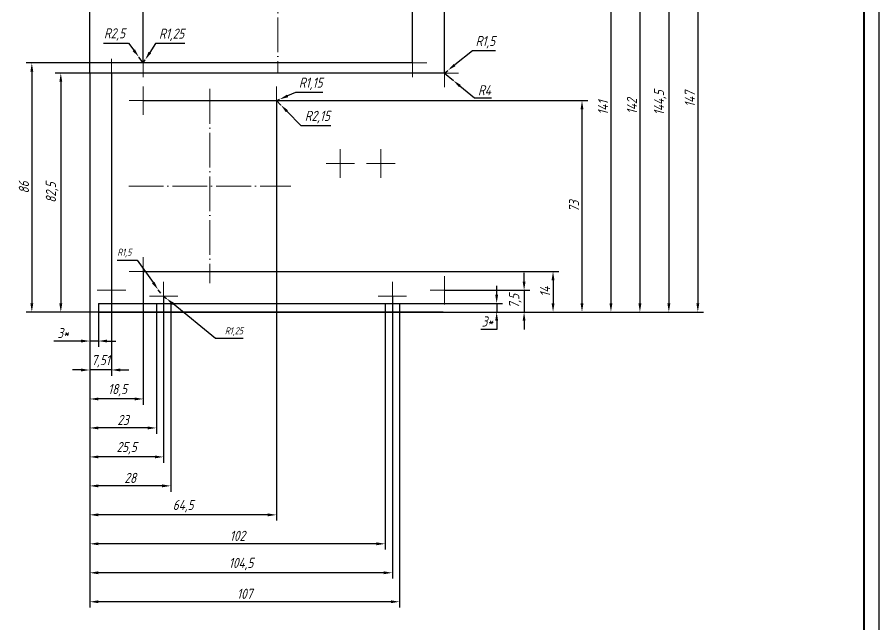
# Paper-space layout 'А1' of a CAD drawing. Header units: millimetres. Extents: x -63 to 840, y -1 to 593.
# Drawn here: x 542.7 to 840.2, y 227 to 436.7 of the extents above; entities that cross this region are included whole.
import ezdxf

# ---------------------------------------------------------------- set-up
doc = ezdxf.new("R2010")
doc.units = ezdxf.units.MM
doc.header["$LTSCALE"] = 0.5
doc.linetypes.add('ACAD_ISO04W100', pattern=[30, 24, -3, 0, -3])
doc.layers.get('0').update_dxf_attribs({"lineweight": 15})
doc.layers.add('KONTUR', color=7, linetype='Continuous')
doc.layers.add('Основная', color=7, linetype='Continuous', lineweight=40)
doc.layers.add('штрих-пунктир', color=7, linetype='ACAD_ISO04W100', lineweight=15)
doc.styles.add('GOST type A0', font='', dxfattribs={"oblique": 15, "height": 3.5})
doc.styles.get('GOST type A0').set_extended_font_data('GOST type A')
doc.dimstyles.new('GOST type A', dxfattribs={"dimtxt": 3.5, "dimasz": 3, "dimexe": 2, "dimexo": 0, "dimgap": 1, "dimtad": 1, "dimtoh": 1, "dimtxsty": 'GOST type A0', "dimcen": 0, "dimazin": 2, "dimtfac": 1, "dimtmove": 0, "dimatfit": 3, "dimfxl": 1, "dimarcsym": 0})

# ---------------------------------------------------------------- blocks, each defined once
blk = doc.blocks.new('*D21')
at = {"color": 0, "lineweight": -2, "transparency": 16777216}
for p, q in [((567.7149852749558, 337.9577420953734), (567.7149852749558, 322.9577420954754)), ((570.7149852749558, 337.9577420953752), (570.7149852749558, 322.9577420954754)), ((564.7149852749558, 324.9577420954754), (555.2671631014468, 324.9577420954754)), ((570.7149852749558, 324.9577420954754), (567.7149852749558, 324.9577420954754)), ((573.7149852749558, 324.9577420954754), (576.7149852749558, 324.9577420954754))]:
    blk.add_line(p, q, dxfattribs=at)
at = {"color": 0, "transparency": 16777216}
for points in [[(564.7149852749558, 325.4577420954754), (564.7149852749558, 324.4577420954754), (567.7149852749558, 324.9577420954754)], [(573.7149852749558, 325.4577420954754), (573.7149852749558, 324.4577420954754), (570.7149852749558, 324.9577420954754)]]:
    blk.add_solid(points, dxfattribs=at)
at = {"color": 0, "transparency": 16777216, "insert": (558.4910741882013, 327.7077420954754), "char_height": 3.5, "attachment_point": 5, "style": 'GOST type A0'}
blk.add_mtext('3*', dxfattribs=at)
blk = doc.blocks.new('*D22')
at = {"color": 0, "lineweight": -2, "transparency": 16777216}
for p, q in [((567.7149852749085, 417.4578019218384), (567.7149852749085, 312.9577420954754)), ((575.2200570306763, 417.4578019218421), (575.2200570306763, 312.9577420954754)), ((564.7149852749085, 314.9577420954754), (561.7149852749085, 314.9577420954754)), ((575.2200570306763, 314.9577420954754), (567.7149852749085, 314.9577420954754)), ((578.2200570306763, 314.9577420954754), (581.2200570306763, 314.9577420954754))]:
    blk.add_line(p, q, dxfattribs=at)
at = {"color": 0, "transparency": 16777216}
for points in [[(564.7149852749085, 315.4577420954754), (564.7149852749085, 314.4577420954754), (567.7149852749085, 314.9577420954754)], [(578.2200570306763, 315.4577420954754), (578.2200570306763, 314.4577420954754), (575.2200570306763, 314.9577420954754)]]:
    blk.add_solid(points, dxfattribs=at)
at = {"color": 0, "transparency": 16777216, "insert": (571.4675211527924, 317.9702420954754), "char_height": 3.5, "attachment_point": 5, "style": 'GOST type A0'}
blk.add_mtext('7,51', dxfattribs=at)
blk = doc.blocks.new('*D23')
at = {"color": 0, "lineweight": -2, "transparency": 16777216}
for p, q in [((567.7149852748739, 475.9577420953734), (567.7149852748739, 516.9577420954481)), ((583.2149852748939, 514.9577420954481), (570.7149852748739, 514.9577420954481)), ((586.2149852748939, 420.9577420953321), (586.2149852748939, 516.9577420954481))]:
    blk.add_line(p, q, dxfattribs=at)
at = {"color": 0, "transparency": 16777216}
for points in [[(570.7149852748739, 515.4577420954481), (570.7149852748739, 514.4577420954481), (567.7149852748739, 514.9577420954481)], [(583.2149852748939, 515.4577420954481), (583.2149852748939, 514.4577420954481), (586.2149852748939, 514.9577420954481)]]:
    blk.add_solid(points, dxfattribs=at)
at = {"color": 0, "transparency": 16777216, "insert": (576.9649852748839, 517.9702420954482), "char_height": 3.5, "attachment_point": 5, "style": 'GOST type A0'}
blk.add_mtext('18,5', dxfattribs=at)
blk = doc.blocks.new('*D24')
at = {"color": 0, "lineweight": -2, "transparency": 16777216}
for p, q in [((567.7149852749558, 337.9577420953734), (567.7149852749558, 292.9577420954754)), ((590.7149852749558, 337.9577420953861), (590.7149852749558, 292.9577420954754)), ((587.7149852749558, 294.9577420954754), (570.7149852749558, 294.9577420954754))]:
    blk.add_line(p, q, dxfattribs=at)
at = {"color": 0, "transparency": 16777216}
for points in [[(570.7149852749558, 295.4577420954754), (570.7149852749558, 294.4577420954754), (567.7149852749558, 294.9577420954754)], [(587.7149852749558, 295.4577420954754), (587.7149852749558, 294.4577420954754), (590.7149852749558, 294.9577420954754)]]:
    blk.add_solid(points, dxfattribs=at)
at = {"color": 0, "transparency": 16777216, "insert": (579.2149852749558, 297.7077420954754), "char_height": 3.5, "attachment_point": 5, "style": 'GOST type A0'}
blk.add_mtext('23', dxfattribs=at)
blk = doc.blocks.new('*D25')
at = {"color": 0, "lineweight": -2, "transparency": 16777216}
for p, q in [((567.714985274954, 340.4577420953734), (567.714985274954, 282.9577420954754)), ((593.214985274954, 340.4577420953879), (593.214985274954, 282.9577420954754)), ((590.214985274954, 284.9577420954754), (570.714985274954, 284.9577420954754))]:
    blk.add_line(p, q, dxfattribs=at)
at = {"color": 0, "transparency": 16777216}
for points in [[(570.714985274954, 285.4577420954754), (570.714985274954, 284.4577420954754), (567.714985274954, 284.9577420954754)], [(590.214985274954, 285.4577420954754), (590.214985274954, 284.4577420954754), (593.214985274954, 284.9577420954754)]]:
    blk.add_solid(points, dxfattribs=at)
at = {"color": 0, "transparency": 16777216, "insert": (580.464985274954, 287.9702420954754), "char_height": 3.5, "attachment_point": 5, "style": 'GOST type A0'}
blk.add_mtext('25,5', dxfattribs=at)
blk = doc.blocks.new('*D26')
at = {"color": 0, "lineweight": -2, "transparency": 16777216}
for p, q in [((567.7149852749558, 337.9577420953897), (567.7149852749558, 272.9577420954754)), ((595.7149852749558, 337.9577420953897), (595.7149852749558, 272.9577420954754)), ((592.7149852749558, 274.9577420954754), (570.7149852749558, 274.9577420954754))]:
    blk.add_line(p, q, dxfattribs=at)
at = {"color": 0, "transparency": 16777216}
for points in [[(570.7149852749558, 275.4577420954754), (570.7149852749558, 274.4577420954754), (567.7149852749558, 274.9577420954754)], [(592.7149852749558, 275.4577420954754), (592.7149852749558, 274.4577420954754), (595.7149852749558, 274.9577420954754)]]:
    blk.add_solid(points, dxfattribs=at)
at = {"color": 0, "transparency": 16777216, "insert": (581.7149852749558, 277.7077420954754), "char_height": 3.5, "attachment_point": 5, "style": 'GOST type A0'}
blk.add_mtext('28', dxfattribs=at)
blk = doc.blocks.new('*D27')
at = {"color": 0, "lineweight": -2, "transparency": 16777216}
for p, q in [((567.7149852748721, 407.9577420954116), (567.7149852748721, 262.9577420954754)), ((632.2149852749358, 407.9577420954116), (632.2149852749358, 262.9577420954754)), ((629.2149852749358, 264.9577420954754), (570.7149852748721, 264.9577420954754))]:
    blk.add_line(p, q, dxfattribs=at)
at = {"color": 0, "transparency": 16777216}
for points in [[(570.7149852748721, 265.4577420954754), (570.7149852748721, 264.4577420954754), (567.7149852748721, 264.9577420954754)], [(629.2149852749358, 265.4577420954754), (629.2149852749358, 264.4577420954754), (632.2149852749358, 264.9577420954754)]]:
    blk.add_solid(points, dxfattribs=at)
at = {"color": 0, "transparency": 16777216, "insert": (599.9649852749039, 267.9702420954754), "char_height": 3.5, "attachment_point": 5, "style": 'GOST type A0'}
blk.add_mtext('64,5', dxfattribs=at)
blk = doc.blocks.new('*D28')
at = {"color": 0, "lineweight": -2, "transparency": 16777216}
for p, q in [((567.7149852749558, 337.9577420954334), (567.7149852749558, 252.9577420954754)), ((669.7149852749558, 337.9577420954334), (669.7149852749558, 252.9577420954754)), ((666.7149852749558, 254.9577420954754), (570.7149852749558, 254.9577420954754))]:
    blk.add_line(p, q, dxfattribs=at)
at = {"color": 0, "transparency": 16777216}
for points in [[(570.7149852749558, 255.4577420954754), (570.7149852749558, 254.4577420954754), (567.7149852749558, 254.9577420954754)], [(666.7149852749558, 255.4577420954754), (666.7149852749558, 254.4577420954754), (669.7149852749558, 254.9577420954754)]]:
    blk.add_solid(points, dxfattribs=at)
at = {"color": 0, "transparency": 16777216, "insert": (618.7149852749558, 257.7077420954754), "char_height": 3.5, "attachment_point": 5, "style": 'GOST type A0'}
blk.add_mtext('102', dxfattribs=at)
blk = doc.blocks.new('*D29')
at = {"color": 0, "lineweight": -2, "transparency": 16777216}
for p, q in [((567.7149852748721, 337.957742095437), (567.7149852748721, 232.9577420954754)), ((674.7149852749558, 337.957742095437), (674.7149852749558, 232.9577420954754)), ((671.7149852749558, 234.9577420954754), (570.7149852748721, 234.9577420954754))]:
    blk.add_line(p, q, dxfattribs=at)
at = {"color": 0, "transparency": 16777216}
for points in [[(570.7149852748721, 235.4577420954754), (570.7149852748721, 234.4577420954754), (567.7149852748721, 234.9577420954754)], [(671.7149852749558, 235.4577420954754), (671.7149852749558, 234.4577420954754), (674.7149852749558, 234.9577420954754)]]:
    blk.add_solid(points, dxfattribs=at)
at = {"color": 0, "transparency": 16777216, "insert": (621.2149852749139, 237.7077420954754), "char_height": 3.5, "attachment_point": 5, "style": 'GOST type A0'}
blk.add_mtext('107', dxfattribs=at)
blk = doc.blocks.new('*D30')
at = {"color": 0, "lineweight": -2, "transparency": 16777216}
for p, q in [((567.7149852748739, 475.9577420953734), (567.7149852748739, 526.9577420954481)), ((679.2149852749285, 420.9577420954388), (679.2149852749285, 526.9577420954481)), ((676.2149852749285, 524.9577420954481), (570.7149852748739, 524.9577420954481))]:
    blk.add_line(p, q, dxfattribs=at)
at = {"color": 0, "transparency": 16777216}
for points in [[(570.7149852748739, 525.4577420954481), (570.7149852748739, 524.4577420954481), (567.7149852748739, 524.9577420954481)], [(676.2149852749285, 525.4577420954481), (676.2149852749285, 524.4577420954481), (679.2149852749285, 524.9577420954481)]]:
    blk.add_solid(points, dxfattribs=at)
at = {"color": 0, "transparency": 16777216, "insert": (623.4649852749012, 527.9702420954482), "char_height": 3.5, "attachment_point": 5, "style": 'GOST type A0'}
blk.add_mtext('111,5', dxfattribs=at)
blk = doc.blocks.new('*D31')
at = {"color": 0, "lineweight": -2, "transparency": 16777216}
for p, q in [((567.7149852749085, 417.4578019218384), (567.7149852749085, 536.9577420954481)), ((690.2200946306752, 417.4578019219112), (690.2200946306752, 536.9577420954481)), ((687.2200946306752, 534.9577420954481), (570.7149852749085, 534.9577420954481))]:
    blk.add_line(p, q, dxfattribs=at)
at = {"color": 0, "transparency": 16777216}
for points in [[(570.7149852749085, 535.4577420954481), (570.7149852749085, 534.4577420954481), (567.7149852749085, 534.9577420954481)], [(687.2200946306752, 535.4577420954481), (687.2200946306752, 534.4577420954481), (690.2200946306752, 534.9577420954481)]]:
    blk.add_solid(points, dxfattribs=at)
at = {"color": 0, "transparency": 16777216, "insert": (628.9675399527919, 537.9702420954482), "char_height": 3.5, "attachment_point": 5, "style": 'GOST type A0'}
blk.add_mtext('122,51', dxfattribs=at)
blk = doc.blocks.new('*D33')
at = {"color": 0, "lineweight": -2, "transparency": 16777216}
for p, q in [((708.2483211685535, 340.9577420953754), (708.2483211685535, 343.9577420953754)), ((570.714985274956, 337.9577420953753), (710.2483211685535, 337.9577420953754)), ((708.2483211685535, 337.9577420953754), (708.2483211685535, 334.9577420953754)), ((570.7149852749596, 334.9577420953753), (710.2483211685535, 334.9577420953754)), ((708.2483211685535, 331.9577420953754), (708.2483211685535, 328.9577420953754)), ((708.2483211685535, 328.9577420953754), (702.8004989950446, 328.9577420953754))]:
    blk.add_line(p, q, dxfattribs=at)
at = {"color": 0, "transparency": 16777216}
for points in [[(707.7483211685535, 340.9577420953754), (708.7483211685535, 340.9577420953754), (708.2483211685535, 337.9577420953754)], [(707.7483211685535, 331.9577420953754), (708.7483211685535, 331.9577420953754), (708.2483211685535, 334.9577420953754)]]:
    blk.add_solid(points, dxfattribs=at)
at = {"color": 0, "transparency": 16777216, "insert": (705.024410081799, 331.7077420953751), "char_height": 3.5, "attachment_point": 5, "style": 'GOST type A0'}
blk.add_mtext('3*', dxfattribs=at)
blk = doc.blocks.new('*D34')
at = {"color": 0, "lineweight": -2, "transparency": 16777216}
for p, q in [((567.7149852748703, 340.4577420954352), (567.7149852748703, 242.9577420954754)), ((672.214985274954, 340.4577420954352), (672.214985274954, 242.9577420954754)), ((669.214985274954, 244.9577420954754), (570.7149852748703, 244.9577420954754))]:
    blk.add_line(p, q, dxfattribs=at)
at = {"color": 0, "transparency": 16777216}
for points in [[(570.7149852748703, 245.4577420954754), (570.7149852748703, 244.4577420954754), (567.7149852748703, 244.9577420954754)], [(669.214985274954, 245.4577420954754), (669.214985274954, 244.4577420954754), (672.214985274954, 244.9577420954754)]]:
    blk.add_solid(points, dxfattribs=at)
at = {"color": 0, "transparency": 16777216, "insert": (619.9649852749121, 247.9702420954754), "char_height": 3.5, "attachment_point": 5, "style": 'GOST type A0'}
blk.add_mtext('104,5', dxfattribs=at)
blk = doc.blocks.new('*D36')
at = {"color": 0, "lineweight": -2, "transparency": 16777216}
for p, q in [((717.7149852749567, 345.4577915219103), (717.7149852749567, 348.4577915219103)), ((690.2200946307191, 342.4577915219103), (719.7149852749567, 342.4577915219103)), ((717.7149852749567, 342.4577915219103), (717.7149852749567, 334.9577420954462)), ((690.2200946307246, 334.9577420954462), (719.7149852749567, 334.9577420954462)), ((717.7149852749567, 331.9577420954462), (717.7149852749567, 328.9577420954462))]:
    blk.add_line(p, q, dxfattribs=at)
at = {"color": 0, "transparency": 16777216}
for points in [[(717.2149852749567, 345.4577915219103), (718.2149852749567, 345.4577915219103), (717.7149852749567, 342.4577915219103)], [(717.2149852749567, 331.9577420954462), (718.2149852749567, 331.9577420954462), (717.7149852749567, 334.9577420954462)]]:
    blk.add_solid(points, dxfattribs=at)
at = {"color": 0, "transparency": 16777216, "insert": (714.7024852749566, 338.707766808678), "char_height": 3.5, "attachment_point": 5, "rotation": 90, "style": 'GOST type A0'}
blk.add_mtext('7,5', dxfattribs=at)
blk = doc.blocks.new('*D37')
at = {"color": 0, "lineweight": -2, "transparency": 16777216}
for p, q in [((586.2149852748942, 348.9577420953968), (729.7149852749567, 348.9577420953968)), ((727.7149852749567, 345.9577420953968), (727.7149852749567, 337.9577420954113)), ((632.214985274936, 334.9577420954113), (729.7149852749567, 334.9577420954113))]:
    blk.add_line(p, q, dxfattribs=at)
at = {"color": 0, "transparency": 16777216}
for points in [[(727.2149852749567, 345.9577420953968), (728.2149852749567, 345.9577420953968), (727.7149852749567, 348.9577420953968)], [(727.2149852749567, 337.9577420954113), (728.2149852749567, 337.9577420954113), (727.7149852749567, 334.9577420954113)]]:
    blk.add_solid(points, dxfattribs=at)
at = {"color": 0, "transparency": 16777216, "insert": (724.9649852749567, 341.9577420954038), "char_height": 3.5, "attachment_point": 5, "rotation": 90, "style": 'GOST type A0'}
blk.add_mtext('14', dxfattribs=at)
blk = doc.blocks.new('*D38')
at = {"color": 0, "lineweight": -2, "transparency": 16777216}
for p, q in [((586.2149852748923, 407.9577420954593), (739.7149852749558, 407.9577420954593)), ((737.7149852749558, 404.9577420954593), (737.7149852749558, 337.9577420954464)), ((632.214985274936, 334.9577420954463), (739.7149852749558, 334.9577420954464))]:
    blk.add_line(p, q, dxfattribs=at)
at = {"color": 0, "transparency": 16777216}
for points in [[(737.2149852749558, 404.9577420954593), (738.2149852749558, 404.9577420954593), (737.7149852749558, 407.9577420954593)], [(737.2149852749558, 337.9577420954464), (738.2149852749558, 337.9577420954464), (737.7149852749558, 334.9577420954464)]]:
    blk.add_solid(points, dxfattribs=at)
at = {"color": 0, "transparency": 16777216, "insert": (734.9649852749558, 371.4577420955105), "char_height": 3.5, "attachment_point": 5, "rotation": 90, "style": 'GOST type A0'}
blk.add_mtext('73', dxfattribs=at)
blk = doc.blocks.new('*D39')
at = {"color": 0, "lineweight": -2, "transparency": 16777216}
for p, q in [((690.2200946306755, 417.4578019219114), (555.7149852748714, 417.4578019219114)), ((557.7149852748714, 414.4578019219114), (557.7149852748714, 337.9577420954463)), ((689.7149852748705, 334.9577420954463), (555.7149852748714, 334.9577420954463))]:
    blk.add_line(p, q, dxfattribs=at)
at = {"color": 0, "transparency": 16777216}
for points in [[(557.2149852748714, 414.4578019219114), (558.2149852748714, 414.4578019219114), (557.7149852748714, 417.4578019219114)], [(557.2149852748714, 337.9577420954463), (558.2149852748714, 337.9577420954463), (557.7149852748714, 334.9577420954463)]]:
    blk.add_solid(points, dxfattribs=at)
at = {"color": 0, "transparency": 16777216, "insert": (554.7024852748714, 376.2077720086785), "char_height": 3.5, "attachment_point": 5, "rotation": 90, "style": 'GOST type A0'}
blk.add_mtext('82,5', dxfattribs=at)
blk = doc.blocks.new('*D40')
at = {"color": 0, "lineweight": -2, "transparency": 16777216}
for p, q in [((679.2149852749287, 420.9577420954391), (545.7149852748714, 420.957742095439)), ((547.7149852748714, 417.957742095439), (547.7149852748714, 337.9577420954389)), ((679.2149852749815, 334.957742095439), (545.7149852748714, 334.9577420954389))]:
    blk.add_line(p, q, dxfattribs=at)
at = {"color": 0, "transparency": 16777216}
for points in [[(547.2149852748714, 417.957742095439), (548.2149852748714, 417.957742095439), (547.7149852748714, 420.957742095439)], [(547.2149852748714, 337.9577420954389), (548.2149852748714, 337.9577420954389), (547.7149852748714, 334.9577420954389)]]:
    blk.add_solid(points, dxfattribs=at)
at = {"color": 0, "transparency": 16777216, "insert": (544.9649852748714, 377.9577420954387), "char_height": 3.5, "attachment_point": 5, "rotation": 90, "style": 'GOST type A0'}
blk.add_mtext('86', dxfattribs=at)
blk = doc.blocks.new('*D41')
at = {"color": 0, "lineweight": -2, "transparency": 16777216}
for p, q in [((679.214985274896, 475.9577420954391), (749.7149852749567, 475.9577420954391)), ((747.7149852749567, 472.9577420954391), (747.7149852749567, 337.957742095439)), ((679.2149852749815, 334.957742095439), (749.7149852749567, 334.957742095439))]:
    blk.add_line(p, q, dxfattribs=at)
at = {"color": 0, "transparency": 16777216}
for points in [[(747.2149852749567, 472.9577420954391), (748.2149852749567, 472.9577420954391), (747.7149852749567, 475.9577420954391)], [(747.2149852749567, 337.957742095439), (748.2149852749567, 337.957742095439), (747.7149852749567, 334.957742095439)]]:
    blk.add_solid(points, dxfattribs=at)
at = {"color": 0, "transparency": 16777216, "insert": (744.9649852749567, 405.4577420954387), "char_height": 3.5, "attachment_point": 5, "rotation": 90, "style": 'GOST type A0'}
blk.add_mtext('141', dxfattribs=at)
blk = doc.blocks.new('*D42')
at = {"color": 0, "lineweight": -2, "transparency": 16777216}
for p, q in [((694.7149852748742, 476.9577420954482), (759.7149852749567, 476.9577420954482)), ((757.7149852749567, 473.9577420954482), (757.7149852749567, 337.9577420954481)), ((694.7149852749596, 334.9577420954481), (759.7149852749567, 334.9577420954481))]:
    blk.add_line(p, q, dxfattribs=at)
at = {"color": 0, "transparency": 16777216}
for points in [[(757.2149852749567, 473.9577420954482), (758.2149852749567, 473.9577420954482), (757.7149852749567, 476.9577420954482)], [(757.2149852749567, 337.9577420954481), (758.2149852749567, 337.9577420954481), (757.7149852749567, 334.9577420954481)]]:
    blk.add_solid(points, dxfattribs=at)
at = {"color": 0, "transparency": 16777216, "insert": (754.9649852749567, 405.9577420954478), "char_height": 3.5, "attachment_point": 5, "rotation": 90, "style": 'GOST type A0'}
blk.add_mtext('142', dxfattribs=at)
blk = doc.blocks.new('*D43')
at = {"color": 0, "lineweight": -2, "transparency": 16777216}
for p, q in [((692.2149852748723, 479.4577420954463), (769.7149852749568, 479.4577420954463)), ((767.7149852749567, 476.4577420954463), (767.7149852749567, 337.9577420954482)), ((692.2149852748723, 334.9577420954482), (769.7149852749568, 334.9577420954482))]:
    blk.add_line(p, q, dxfattribs=at)
at = {"color": 0, "transparency": 16777216}
for points in [[(767.2149852749567, 476.4577420954463), (768.2149852749568, 476.4577420954463), (767.7149852749567, 479.4577420954463)], [(767.2149852749567, 337.9577420954482), (768.2149852749568, 337.9577420954482), (767.7149852749567, 334.9577420954482)]]:
    blk.add_solid(points, dxfattribs=at)
at = {"color": 0, "transparency": 16777216, "insert": (764.7024852749566, 407.2077420954469), "char_height": 3.5, "attachment_point": 5, "rotation": 90, "style": 'GOST type A0'}
blk.add_mtext('144,5', dxfattribs=at)
blk = doc.blocks.new('*D44')
at = {"color": 0, "lineweight": -2, "transparency": 16777216}
for p, q in [((694.7149852748705, 481.9577420954482), (779.7149852749576, 481.9577420954482)), ((777.7149852749576, 478.9577420954482), (777.7149852749576, 337.9577420954481)), ((694.7149852749596, 334.9577420954481), (779.7149852749576, 334.9577420954481))]:
    blk.add_line(p, q, dxfattribs=at)
at = {"color": 0, "transparency": 16777216}
for points in [[(777.2149852749576, 478.9577420954482), (778.2149852749576, 478.9577420954482), (777.7149852749576, 481.9577420954482)], [(777.2149852749576, 337.9577420954481), (778.2149852749576, 337.9577420954481), (777.7149852749576, 334.9577420954481)]]:
    blk.add_solid(points, dxfattribs=at)
at = {"color": 0, "transparency": 16777216, "insert": (774.9649852749575, 408.4577420954478), "char_height": 3.5, "attachment_point": 5, "rotation": 90, "style": 'GOST type A0'}
blk.add_mtext('147', dxfattribs=at)
blk = doc.blocks.new('*D47')
at = {"color": 0, "lineweight": -2, "transparency": 16777216}
for p, q in [((590.3813739824888, 427.62819934991), (588.4664520410133, 424.5623776388485)), ((600.5691961559978, 427.62819934991), (590.3813739824888, 427.62819934991)), ((586.2149852749272, 420.9577420953852), (586.8771813825991, 422.0179290199325))]:
    blk.add_line(p, q, dxfattribs=at)
at = {"color": 0, "transparency": 16777216}
blk.add_solid([(588.042377271194, 424.8272560819175), (588.8905268108326, 424.2974991957794), (586.8771813825991, 422.0179290199325)], dxfattribs=at)
at = {"color": 0, "transparency": 16777216, "insert": (595.9752850692435, 430.6406993499099), "char_height": 3.5, "attachment_point": 5, "style": 'GOST type A0'}
blk.add_mtext('R1,25', dxfattribs=at)
blk = doc.blocks.new('*D48')
at = {"color": 0, "lineweight": -2, "transparency": 16777216}
for p, q in [((572.4171364846051, 427.7502105697658), (581.1049586581139, 427.7502105697658)), ((581.1049586581139, 427.7502105697658), (582.9084974640475, 425.352868755278)), ((586.2149852749255, 420.9577420953837), (584.712036269981, 422.9555269407902))]:
    blk.add_line(p, q, dxfattribs=at)
at = {"color": 0, "transparency": 16777216}
blk.add_solid([(583.3080544331289, 425.6534585562669), (582.5089404949662, 425.0522789542891), (584.712036269981, 422.9555269407902)], dxfattribs=at)
at = {"color": 0, "transparency": 16777216, "insert": (576.2610475713594, 430.7627105697658), "char_height": 3.5, "attachment_point": 5, "style": 'GOST type A0'}
blk.add_mtext('R2,5', dxfattribs=at)
blk = doc.blocks.new('*D49')
at = {"color": 0, "lineweight": -2, "transparency": 16777216}
for p, q in [((699.8687342294363, 425.1014383788435), (693.7473875935216, 420.2521176188672)), ((707.8065564029461, 425.1014383788436), (699.8687342294363, 425.1014383788435)), ((690.2200946306759, 417.4578019219113), (691.3958587112456, 418.3892402971355))]:
    blk.add_line(p, q, dxfattribs=at)
at = {"color": 0, "transparency": 16777216}
blk.add_solid([(693.4369080398997, 420.6440390992465), (694.0578671471435, 419.8601961384879), (691.3958587112456, 418.3892402971355)], dxfattribs=at)
at = {"color": 0, "transparency": 16777216, "insert": (704.3376453161916, 428.1139383788434), "char_height": 3.5, "attachment_point": 5, "style": 'GOST type A0'}
blk.add_mtext('R1,5', dxfattribs=at)
blk = doc.blocks.new('*D50')
at = {"color": 0, "lineweight": -2, "transparency": 16777216}
for p, q in [((690.2200946306747, 417.4578019219117), (693.2838052525428, 414.8861029454597)), ((700.5601274386972, 408.7783099362562), (695.5815912060652, 412.9573262057112)), ((706.5004496122062, 408.7783099362562), (700.5601274386972, 408.7783099362562))]:
    blk.add_line(p, q, dxfattribs=at)
at = {"color": 0, "transparency": 16777216}
blk.add_solid([(695.9030539960233, 413.3402905312983), (695.2601284161071, 412.5743618801241), (693.2838052525428, 414.8861029454597)], dxfattribs=at)
at = {"color": 0, "transparency": 16777216, "insert": (704.0302885254519, 411.5283099362561), "char_height": 3.5, "attachment_point": 5, "style": 'GOST type A0'}
blk.add_mtext('R4', dxfattribs=at)
blk = doc.blocks.new('*D51')
at = {"color": 0, "lineweight": -2, "transparency": 16777216}
for p, q in [((638.8117790382946, 410.715424463579), (636.0438935431788, 409.5583549384737)), ((648.2496012118036, 410.715424463579), (638.8117790382946, 410.715424463579)), ((632.2149852749346, 407.9577420954112), (633.2760080480629, 408.4012854133685))]:
    blk.add_line(p, q, dxfattribs=at)
at = {"color": 0, "transparency": 16777216}
blk.add_solid([(635.851048622328, 410.0196691876596), (636.2367384640297, 409.0970406892877), (633.2760080480629, 408.4012854133685)], dxfattribs=at)
at = {"color": 0, "transparency": 16777216, "insert": (644.0306901250491, 413.727924463579), "char_height": 3.5, "attachment_point": 5, "style": 'GOST type A0'}
blk.add_mtext('R1,15', dxfattribs=at)
blk = doc.blocks.new('*D52')
at = {"color": 0, "lineweight": -2, "transparency": 16777216}
for p, q in [((632.2149852749346, 407.9577420954113), (633.7186443374164, 406.4210217487582)), ((640.7298918264294, 399.255616411458), (635.8167732618093, 404.2767607999402)), ((650.9177139999382, 399.255616411458), (640.7298918264294, 399.255616411458))]:
    blk.add_line(p, q, dxfattribs=at)
at = {"color": 0, "transparency": 16777216}
blk.add_solid([(636.1741500866123, 404.6264489540056), (635.4593964370063, 403.9270726458747), (633.7186443374164, 406.4210217487582)], dxfattribs=at)
at = {"color": 0, "transparency": 16777216, "insert": (646.3238029131837, 402.268116411458), "char_height": 3.5, "attachment_point": 5, "style": 'GOST type A0'}
blk.add_mtext('R2,15', dxfattribs=at)
blk = doc.blocks.new('*D88')
at = {"color": 0, "lineweight": -2, "transparency": 16777216}
for p, q in [((593.2149852749535, 340.4577420954629), (594.1812535255433, 339.6647568068843)), ((611.0848109645151, 325.79255065133), (596.5002973269588, 337.7615921142956)), ((620.7261169070598, 325.7925506513299), (611.0848109645151, 325.79255065133))]:
    blk.add_line(p, q, dxfattribs=at)
at = {"color": 0, "transparency": 16777216}
blk.add_solid([(596.8174914423903, 338.1480994145314), (596.1831032115274, 337.3750848140596), (594.1812535255433, 339.6647568068843)], dxfattribs=at)
at = {"color": 0, "transparency": 16777216, "insert": (617.5103791463317, 328.2013006513299), "char_height": 3.5, "attachment_point": 5, "style": 'GOST type A0'}
blk.add_mtext('{\\H0.7x;R1,25}', dxfattribs=at)
blk = doc.blocks.new('*D89')
at = {"color": 0, "lineweight": -2, "transparency": 16777216}
for p, q in [((577.2309668589319, 352.8975952687456), (584.1211364378411, 352.8975952687456)), ((584.1211364378411, 352.8975952687456), (589.6159134648042, 345.1312725126088)), ((592.2149852749518, 341.457742095463), (591.3486280049026, 342.6822522345116))]:
    blk.add_line(p, q, dxfattribs=at)
at = {"color": 0, "transparency": 16777216}
blk.add_solid([(590.0240835111537, 345.4200582692919), (589.2077434184546, 344.8424867559257), (591.3486280049026, 342.6822522345116)], dxfattribs=at)
at = {"color": 0, "transparency": 16777216, "insert": (579.65920461966, 355.3063452687455), "char_height": 3.5, "attachment_point": 5, "style": 'GOST type A0'}
blk.add_mtext('{\\H0.7x;R1,5}', dxfattribs=at)
blk = doc.blocks.new('*D90')
at = {"color": 0, "lineweight": -2, "transparency": 16777216}
for p, q in [((567.7149852749485, 348.9577420953863), (567.7149852749485, 302.9577420954754)), ((586.2149852748939, 348.9577420953967), (586.2149852748939, 302.9577420954754)), ((583.2149852748939, 304.9577420954754), (570.7149852749485, 304.9577420954754))]:
    blk.add_line(p, q, dxfattribs=at)
at = {"color": 0, "transparency": 16777216}
for points in [[(570.7149852749485, 305.4577420954754), (570.7149852749485, 304.4577420954754), (567.7149852749485, 304.9577420954754)], [(583.2149852748939, 305.4577420954754), (583.2149852748939, 304.4577420954754), (586.2149852748939, 304.9577420954754)]]:
    blk.add_solid(points, dxfattribs=at)
at = {"color": 0, "transparency": 16777216, "insert": (577.3052736410596, 307.9702420954754), "char_height": 3.5, "attachment_point": 5, "style": 'GOST type A0'}
blk.add_mtext('18,5', dxfattribs=at)

psp = doc.layouts.new('А1')

# ---------------------------------------------------------------- linework, layer by layer
for p, q in [((586.2149852748955, 416.0577420954394), (586.2149852748923, 425.8577420954387)), ((679.2149852749301, 416.0577420954392), (679.2149852749269, 425.8577420954385)), ((575.2200570306779, 412.5578019219117), (575.2200570306748, 422.357801921911)), ((581.3149852748934, 420.9577420954391), (591.1149852748945, 420.9577420954391)), ((674.314985274928, 420.9577420954388), (684.114985274929, 420.9577420954388)), ((690.2200946306768, 412.5578019219116), (690.2200946306737, 422.3578019219108)), ((570.3200570306758, 417.4578019219114), (580.1200570306769, 417.4578019219114)), ((685.3200946306747, 417.4578019219112), (695.1200946306758, 417.4578019219112)), ((586.2149852748955, 403.057742095412), (586.2149852748923, 412.8577420954113)), ((632.2149852749374, 403.0577420954119), (632.2149852749342, 412.8577420954112)), ((581.3149852748934, 407.9577420954117), (591.1149852748945, 407.9577420954117)), ((627.3149852749352, 407.9577420954116), (637.1149852749363, 407.9577420954116)), ((654.2449852749498, 381.3377420954326), (654.2449852749467, 391.1377420954319)), ((668.2449852749507, 381.3377420954326), (668.2449852749476, 391.1377420954319)), ((649.3449852749477, 386.2377420954322), (659.1449852749488, 386.2377420954322)), ((663.3449852749486, 386.2377420954322), (673.1449852749497, 386.2377420954322)), ((586.2149852748955, 344.057742095412), (586.2149852748923, 353.8577420954113)), ((632.2149852749719, 344.0577420954119), (632.2149852749687, 353.8577420954112)), ((581.3149852748934, 348.9577420954117), (591.1149852748945, 348.9577420954117)), ((627.3149852749698, 348.9577420954116), (637.1149852749709, 348.9577420954116)), ((575.2200570306779, 337.5577915219106), (575.2200570306748, 347.3577915219099)), ((593.2149852749556, 335.5577420953883), (593.2149852749524, 345.3577420953876)), ((672.2149852749556, 335.5577420954356), (672.2149852749524, 345.3577420954348)), ((690.2200946307205, 337.5577915219106), (690.2200946307173, 347.3577915219099)), ((570.3200570306758, 342.4577915219103), (580.1200570306769, 342.4577915219103)), ((685.3200946307184, 342.4577915219102), (695.1200946307194, 342.4577915219102)), ((688.7200950907195, 342.4577915219084), (691.7200941707183, 342.457791521912)), ((588.3149852749534, 340.4577420953879), (598.1149852749545, 340.4577420953879)), ((667.3149852749534, 340.4577420954352), (677.1149852749545, 340.4577420954352)), ((567.7149852748703, 334.9577420953731), (697.7149852749576, 334.9577420954498))]:
    psp.add_line(p, q)
at = {"layer": 'KONTUR'}
psp.add_line((840.2070657948959, 593.2306929518563), (840.207065794895, -0.7693070481437303), dxfattribs=at)
at = {"layer": 'Основная'}
psp.add_line((835.207065794895, 4.23069295185627), (835.2070657948959, 588.2306929518561), dxfattribs=at)
at = {"layer": 'штрих-пунктир'}
for p, q in [((632.7149852748703, 481.9577420954116), (632.7149852748703, 417.4578019219114)), ((609.2149852749345, 411.957742095397), (609.2149852749752, 344.957742095397)), ((581.2149852749558, 378.4577420953813), (637.2149852749558, 378.4577420954145))]:
    psp.add_line(p, q, dxfattribs=at)

# ---------------------------------------------------------------- dimensions: what is measured, and where the dimension line sits
for base, p1, p2, picture, middle in [((567.7149852749085, 534.9577420954481), (690.2200946306752, 417.4578019219112), (567.7149852749085, 417.4578019218384), '*D31', (628.9675399527919, 537.9702420954482)), ((567.7149852748739, 524.9577420954481), (679.2149852749285, 420.9577420954388), (567.7149852748739, 475.9577420953734), '*D30', (623.4649852749012, 527.9702420954482)), ((567.7149852748739, 514.9577420954481), (586.2149852748939, 420.9577420953321), (567.7149852748739, 475.9577420953734), '*D23', (576.9649852748839, 517.9702420954482)), ((567.7149852748721, 264.9577420954754), (632.2149852749358, 407.9577420954116), (567.7149852748721, 407.9577420954116), '*D27', (599.9649852749039, 267.9702420954754)), ((567.714985274954, 284.9577420954754), (593.214985274954, 340.4577420953879), (567.714985274954, 340.4577420953734), '*D25', (580.464985274954, 287.9702420954754)), ((567.7149852748703, 244.9577420954754), (672.214985274954, 340.4577420954352), (567.7149852748703, 340.4577420954352), '*D34', (619.9649852749121, 247.9702420954754)), ((567.7149852749558, 294.9577420954754), (590.7149852749558, 337.9577420953861), (567.7149852749558, 337.9577420953734), '*D24', (579.2149852749558, 297.7077420954754)), ((567.7149852749558, 274.9577420954754), (595.7149852749558, 337.9577420953897), (567.7149852749558, 337.9577420953897), '*D26', (581.7149852749558, 277.7077420954754)), ((567.7149852749558, 254.9577420954754), (669.7149852749558, 337.9577420954334), (567.7149852749558, 337.9577420954334), '*D28', (618.7149852749558, 257.7077420954754)), ((567.7149852748721, 234.9577420954754), (674.7149852749558, 337.957742095437), (567.7149852748721, 337.957742095437), '*D29', (621.2149852749139, 237.7077420954754))]:
    dim = psp.add_linear_dim(base=base, p1=p1, p2=p2, dimstyle='GOST type A')
    dim.commit()
    dim.dimension.update_dxf_attribs({"geometry": picture, "text_midpoint": middle})
for base, p1, p2, picture, middle in [((767.7149852749567, 334.9577420954482), (692.2149852748721, 479.4577420954461), (692.2149852748721, 334.9577420954481), '*D43', (764.7024852749566, 407.2077420954469)), ((777.7149852749576, 334.9577420954481), (694.7149852748703, 481.9577420954479), (694.7149852749594, 334.9577420954479), '*D44', (774.9649852749575, 408.4577420954478)), ((757.7149852749567, 334.9577420954481), (694.7149852748739, 476.9577420954479), (694.7149852749594, 334.9577420954479), '*D42', (754.9649852749567, 405.9577420954478)), ((747.7149852749567, 334.957742095439), (679.2149852748958, 475.9577420954388), (679.2149852749812, 334.9577420954388), '*D41', (744.9649852749567, 405.4577420954387)), ((547.7149852748714, 334.9577420954389), (679.2149852749285, 420.9577420954388), (679.2149852749812, 334.9577420954388), '*D40', (544.9649852748714, 377.9577420954387)), ((557.7149852748714, 334.9577420954463), (690.2200946306752, 417.4578019219112), (689.7149852748703, 334.9577420954462), '*D39', (554.7024852748714, 376.2077720086785)), ((727.7149852749567, 334.9577420954113), (586.2149852748939, 348.9577420953967), (632.2149852749358, 334.9577420954112), '*D37', (724.9649852749567, 341.9577420954038)), ((717.7149852749567, 334.9577420954462), (690.2200946307189, 342.4577915219102), (690.2200946307244, 334.9577420954461), '*D36', (714.7024852749566, 338.707766808678))]:
    dim = psp.add_linear_dim(base=base, p1=p1, p2=p2, angle=90, dimstyle='GOST type A')
    dim.commit()
    dim.dimension.update_dxf_attribs({"geometry": picture, "text_midpoint": middle})
for center, mpoint, picture, middle in [((586.2149852749255, 420.9577420953837), (584.712036269981, 422.9555269407902), '*D48', (576.2610475713594, 430.7627105697658)), ((690.2200946306747, 417.4578019219117), (693.2838052525428, 414.8861029454597), '*D50', (704.0302885254519, 411.5283099362561)), ((632.2149852749346, 407.9577420954112), (633.2760080480629, 408.4012854133685), '*D51', (644.0306901250491, 413.727924463579)), ((632.2149852749346, 407.9577420954113), (633.7186443374164, 406.4210217487582), '*D52', (646.3238029131837, 402.268116411458))]:
    dim = psp.add_radius_dim(center=center, mpoint=mpoint, dimstyle='GOST type A')
    dim.commit()
    dim.dimension.update_dxf_attribs({"geometry": picture, "text_midpoint": middle})
for center, mpoint, picture, middle in [((586.2149852749272, 420.9577420953852), (586.8771813825991, 422.0179290199325), '*D47', (595.9752850692435, 427.6281993499099)), ((690.2200946306759, 417.4578019219113), (691.3958587112456, 418.3892402971355), '*D49', (704.3376453161916, 425.1014383788435))]:
    dim = psp.add_radius_dim(center=center, mpoint=mpoint, dimstyle='GOST type A')
    dim.commit()
    dim.dimension.update_dxf_attribs({"geometry": picture, "text_midpoint": middle, "dimtype": 164})
for base, p1, p2, picture, middle in [((567.7149852749085, 314.9577420954754), (575.2200570306763, 417.4578019218421), (567.7149852749085, 417.4578019218384), '*D22', (571.4675211527924, 314.9577420954754)), ((567.7149852749485, 304.9577420954754), (586.2149852748939, 348.9577420953967), (567.7149852749485, 348.9577420953863), '*D90', (577.3052736410596, 304.9577420954754))]:
    dim = psp.add_linear_dim(base=base, p1=p1, p2=p2, dimstyle='GOST type A')
    dim.commit()
    dim.dimension.update_dxf_attribs({"geometry": picture, "text_midpoint": middle, "dimtype": 160})
dim = psp.add_linear_dim(base=(737.7149852749558, 334.9577420954464), p1=(586.2149852748921, 407.957742095459), p2=(632.2149852749358, 334.9577420954462), angle=90, dimstyle='GOST type A')
dim.commit()
dim.dimension.update_dxf_attribs({"geometry": '*D38', "text_midpoint": (737.7149852749558, 371.4577420955105), "dimtype": 160})
for center, mpoint, text, picture, middle in [((592.2149852749518, 341.457742095463), (591.3486280049026, 342.6822522345116), '{\\H0.7x;R1,5}', '*D89', (579.65920461966, 352.8975952687455)), ((593.2149852749535, 340.4577420954629), (594.1812535255433, 339.6647568068843), '{\\H0.7x;<>}', '*D88', (617.5103791463317, 325.7925506513299))]:
    dim = psp.add_radius_dim(center=center, mpoint=mpoint, text=text, dimstyle='GOST type A', override={"dimlfac": -1})
    dim.commit()
    dim.dimension.update_dxf_attribs({"geometry": picture, "text_midpoint": middle, "dimtype": 164})
dim = psp.add_linear_dim(base=(708.2483211685535, 334.9577420953754), p1=(570.7149852749558, 337.9577420953752), p2=(570.7149852749594, 334.9577420953752), angle=90, text='<>*', dimstyle='GOST type A')
dim.commit()
dim.dimension.update_dxf_attribs({"geometry": '*D33', "text_midpoint": (705.024410081799, 331.7077420953751)})
dim = psp.add_linear_dim(base=(567.7149852749558, 324.9577420954754), p1=(570.7149852749558, 337.9577420953752), p2=(567.7149852749558, 337.9577420953734), text='<>*', dimstyle='GOST type A')
dim.commit()
dim.dimension.update_dxf_attribs({"geometry": '*D21', "text_midpoint": (558.4910741882013, 327.7077420954754)})

doc.saveas('drawing.dxf')
